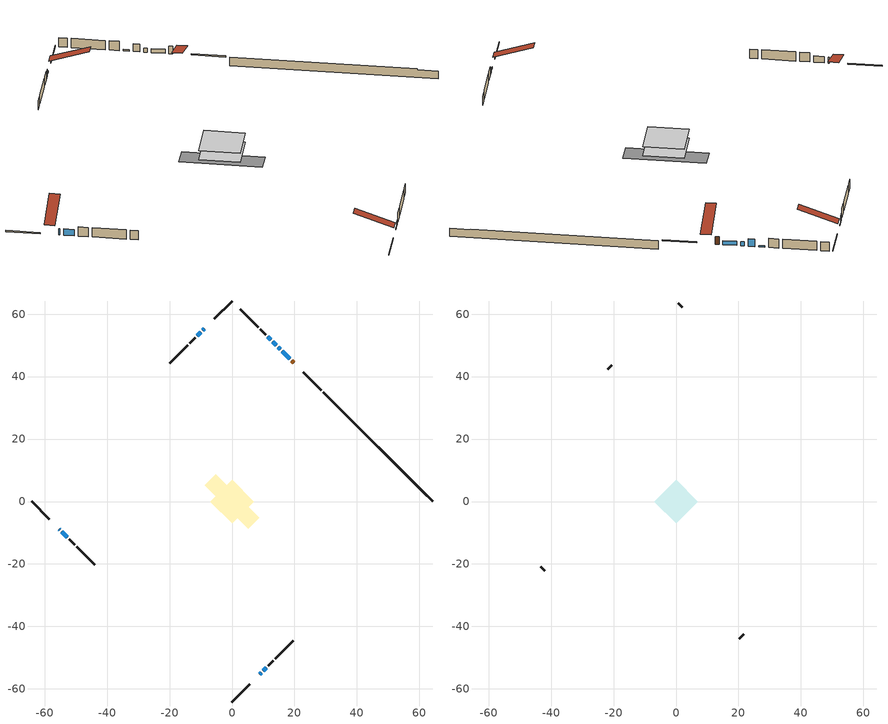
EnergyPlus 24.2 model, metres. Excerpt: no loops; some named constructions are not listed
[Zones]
conditioned space
 floor adiabatic (AdiabaticFloorConstruction): -6.98,0 0,6.98 6.98,0 0,-6.98 z0.29
 floor foundation (Slab1 construction): -8.73,5.25 -5.25,8.73 8.73,-5.25 5.25,-8.73 z-2
 wall outside (RimJoist1 construction): 0,-64.2 5.76,-58.44 / -64.2,0 -58.44,-5.76 / 0,64.2 -5.76,58.44 / 28.63,35.57 22.87,41.33 z0.29:0.59
 wall outside (AdiabaticWallConstruction 1): 19.77,44.44 19.1,45.1 z0.29:2.32
 wall outside (AdiabaticWallConstruction): -55.34,-8.87 -55.16,-9.05 z0.29:1.92; -8.86,55.34 -9.37,54.83 / 8.86,-55.34 9.37,-54.83 / 12.45,51.75 11.44,52.76 z0.29:0.65; 18.44,45.76 16.15,48.06 / 15.49,48.72 14.84,49.36 / 10.03,-54.18 10.89,-53.32 z0.29:1.36; 14.19,50.02 13.11,51.1 z0.29:2.32; -10.03,54.18 -11.1,53.1 / -54.5,-9.7 -52.78,-11.43 z0.29:1.97
 wall outside (Wall1 construction): 11.55,-52.66 13.27,-50.93 / -52.12,-12.08 -50.4,-13.81 / -11.76,52.44 -13.49,50.72 / 10.79,53.42 9.06,55.14 z0.29:2.73
 wall outside (Wall2 construction): 13.93,-50.28 19.65,-44.55 / -49.74,-14.47 -44.02,-20.19 / -14.14,50.06 -19.87,44.34 / 8.41,55.8 2.68,61.52 z0.29:2.73
 wall foundation (FoundationWall1 construction): 29.29,34.91,-2 29.29,34.91,0.29 60.71,3.49,0.29 60.71,3.49,0.08 64.2,0,0.08 64.2,0,-2
 window (WindowConstruction 6): -55.34,-8.87 -55.16,-9.04 z0.29:1.91
 window (WindowConstruction 8): -8.87,55.34 -9.37,54.84 z0.29:0.65
 window (WindowConstruction 9): 8.87,-55.34 9.37,-54.84 z0.29:0.65
 window (WindowConstruction): 18.44,45.76 16.15,48.06 z0.29:1.36
 window (WindowConstruction 1): 15.49,48.72 14.84,49.36 z0.29:1.36
 window (WindowConstruction 2): 14.19,50.02 13.11,51.1 z0.29:2.32
 window (WindowConstruction 3): -10.03,54.18 -11.1,53.1 z0.29:1.97
 window (WindowConstruction 4): 10.03,-54.18 10.89,-53.32 z0.29:1.36
 window (WindowConstruction 5): -54.5,-9.7 -52.78,-11.43 z0.29:1.97
 window (WindowConstruction 7): 12.45,51.75 11.44,52.76 z0.29:0.65
 door (Door): 19.77,44.44 19.1,45.1 z0.29:2.32
 ceiling adiabatic (AdiabaticFloorConstruction): 0,-6.98 6.98,0 0,6.98 -6.98,0 z0.29
attic - vented
 floor to conditioned space (Floor1 construction Reversed): -6.98,0 0,6.98 6.98,0 0,-6.98 z2.73
 wall outside (Wall3 construction): 20.31,-43.9 21.68,-42.53 / -43.36,-20.84 -41.99,-22.21 / -20.52,43.68 -21.89,42.31 / 2.03,62.18 0.66,63.55 z0.29:2.73
 roof outside (Roof1 construction): 8.21,-56,2.73 1.41,-49.2,5.93 -0.38,-50.99,5.93 6.42,-57.79,2.73; -56,-8.21,2.73 -49.2,-1.41,5.93 -50.99,0.38,5.93 -57.79,-6.42,2.73; -8.21,56,2.73 -1.41,49.2,5.93 0.38,50.99,5.93 -6.42,57.79,2.73; 20.42,43.78,2.73 13.63,36.99,5.93 15.42,35.19,5.93 22.21,41.99,2.73
[Material] Roughness=Rough; Thermal Absorptance=0.9
Name | Thickness {m} | Conductivity {W/m-K} | Density {kg/m3} | Specific Heat {J/kg-K} | Solar Absorptance | Visible Absorptance
ceiling loosefill ins | 0.0846667 | 0.0480833 | 16.02 | 1046.75 | 0.7 | 0.7
ceiling stud and cavity | 0.1397 | 0.112058 | 65.682 | 1177.47 | 0.7 | 0.7
gypsum board | 0.0127 | 0.160291 | 801 | 837.4 | 0.6 | 0.6
[Construction]
Floor1 construction: ceiling loosefill ins, ceiling stud and cavity, gypsum board
[EnergyManagementSystem:OutputVariable] Type of Data in Variable=Summed; Update Frequency=ZoneTimestep
Name | EMS Variable | EMS Program or Subroutine | Units
loads_htg_tot_peakload_outvar; loads_htg_tot_annual_outvar; Energy Management System Output Variable 1; Energy Management System Output Variable 45 | loads_htg_tot | total_loads_program | J
loads_clg_tot_peakload_outvar; loads_clg_tot_annual_outvar; Energy Management System Output Variable 2; Energy Management System Output Variable 46 | loads_clg_tot | total_loads_program | J
htg_unmet_hours_annual_outvar; Energy Management System Output Variable 3 | htg_unmet_hours | unmet_hours_program | hr
clg_unmet_hours_annual_outvar; Energy Management System Output Variable 4 | clg_unmet_hours | unmet_hours_program | hr
loads_htg_roofs_annual_outvar; Energy Management System Output Variable 5 | loads_htg_roofs | component_loads_program | J
loads_htg_ceilings_annual_outvar; Energy Management System Output Variable 6 | loads_htg_ceilings | component_loads_program | J
loads_htg_walls_annual_outvar; Energy Management System Output Variable 7 | loads_htg_walls | component_loads_program | J
loads_htg_rim_joists_annual_outvar; Energy Management System Output Variable 8 | loads_htg_rim_joists | component_loads_program | J
loads_htg_foundation_walls_annual_outvar; Energy Management System Output Variable 9 | loads_htg_foundation_walls | component_loads_program | J
loads_htg_doors_annual_outvar; Energy Management System Output Variable 10 | loads_htg_doors | component_loads_program | J
loads_htg_windows_conduction_annual_outvar; Energy Management System Output Variable 11 | loads_htg_windows_conduction | component_loads_program | J
loads_htg_windows_solar_annual_outvar; Energy Management System Output Variable 12 | loads_htg_windows_solar | component_loads_program | J
loads_htg_skylights_conduction_annual_outvar; Energy Management System Output Variable 13 | loads_htg_skylights_conduction | component_loads_program | J
loads_htg_skylights_solar_annual_outvar; Energy Management System Output Variable 14 | loads_htg_skylights_solar | component_loads_program | J
loads_htg_floors_annual_outvar; Energy Management System Output Variable 15 | loads_htg_floors | component_loads_program | J
loads_htg_slabs_annual_outvar; Energy Management System Output Variable 16 | loads_htg_slabs | component_loads_program | J
loads_htg_internal_mass_annual_outvar; Energy Management System Output Variable 17 | loads_htg_internal_mass | component_loads_program | J
loads_htg_infil_annual_outvar; Energy Management System Output Variable 18 | loads_htg_infil | component_loads_program | J
loads_htg_natvent_annual_outvar; Energy Management System Output Variable 19 | loads_htg_natvent | component_loads_program | J
loads_htg_mechvent_annual_outvar; Energy Management System Output Variable 20 | loads_htg_mechvent | component_loads_program | J
loads_htg_whf_annual_outvar; Energy Management System Output Variable 21 | loads_htg_whf | component_loads_program | J
loads_htg_ducts_annual_outvar; Energy Management System Output Variable 22 | loads_htg_ducts | component_loads_program | J
loads_htg_intgains_annual_outvar; Energy Management System Output Variable 23 | loads_htg_intgains | component_loads_program | J
loads_htg_lighting_annual_outvar; Energy Management System Output Variable 24 | loads_htg_lighting | component_loads_program | J
loads_clg_roofs_annual_outvar; Energy Management System Output Variable 25 | loads_clg_roofs | component_loads_program | J
loads_clg_ceilings_annual_outvar; Energy Management System Output Variable 26 | loads_clg_ceilings | component_loads_program | J
loads_clg_walls_annual_outvar; Energy Management System Output Variable 27 | loads_clg_walls | component_loads_program | J
loads_clg_rim_joists_annual_outvar; Energy Management System Output Variable 28 | loads_clg_rim_joists | component_loads_program | J
loads_clg_foundation_walls_annual_outvar; Energy Management System Output Variable 29 | loads_clg_foundation_walls | component_loads_program | J
loads_clg_doors_annual_outvar; Energy Management System Output Variable 30 | loads_clg_doors | component_loads_program | J
loads_clg_windows_conduction_annual_outvar; Energy Management System Output Variable 31 | loads_clg_windows_conduction | component_loads_program | J
loads_clg_windows_solar_annual_outvar; Energy Management System Output Variable 32 | loads_clg_windows_solar | component_loads_program | J
loads_clg_skylights_conduction_annual_outvar; Energy Management System Output Variable 33 | loads_clg_skylights_conduction | component_loads_program | J
loads_clg_skylights_solar_annual_outvar; Energy Management System Output Variable 34 | loads_clg_skylights_solar | component_loads_program | J
loads_clg_floors_annual_outvar; Energy Management System Output Variable 35 | loads_clg_floors | component_loads_program | J
loads_clg_slabs_annual_outvar; Energy Management System Output Variable 36 | loads_clg_slabs | component_loads_program | J
loads_clg_internal_mass_annual_outvar; Energy Management System Output Variable 37 | loads_clg_internal_mass | component_loads_program | J
loads_clg_infil_annual_outvar; Energy Management System Output Variable 38 | loads_clg_infil | component_loads_program | J
loads_clg_natvent_annual_outvar; Energy Management System Output Variable 39 | loads_clg_natvent | component_loads_program | J
loads_clg_mechvent_annual_outvar; Energy Management System Output Variable 40 | loads_clg_mechvent | component_loads_program | J
loads_clg_whf_annual_outvar; Energy Management System Output Variable 41 | loads_clg_whf | component_loads_program | J
loads_clg_ducts_annual_outvar; Energy Management System Output Variable 42 | loads_clg_ducts | component_loads_program | J
loads_clg_intgains_annual_outvar; Energy Management System Output Variable 43 | loads_clg_intgains | component_loads_program | J
loads_clg_lighting_annual_outvar; Energy Management System Output Variable 44 | loads_clg_lighting | component_loads_program | J
[Schedule:Day:Interval]
interior lighting schedule day 1: No, 01:00, 0.100909, 04:00, 0.0840909, 05:00, 0.0925, 06:00, 0.151364, 07:00, 0.252273, 08:00, 0.319545, 10:00, 0.344773, 11:00, 0.327955, 12:00, 0.311136, 13:00, 0.302727, 14:00, 0.294318, 15:00, 0.311136, 16:00, 0.344773, 17:00, 0.420455, 18:00, 0.546591, 19:00, 0.723182, 20:00, 0.891364, 21:00, 0.925, 22:00, 0.664318, 23:00, 0.336364, 24:00, 0.151364
interior lighting schedule day 2: No, 01:00, 0.0927273, 04:00, 0.0772727, 05:00, 0.085, 06:00, 0.139091, 07:00, 0.231818, 08:00, 0.293636, 10:00, 0.316818, 11:00, 0.301364, 12:00, 0.285909, 13:00, 0.278182, 14:00, 0.270455, 15:00, 0.285909, 16:00, 0.316818, 17:00, 0.386364, 18:00, 0.502273, 19:00, 0.664545, 20:00, 0.819091, 21:00, 0.85, 22:00, 0.610455, 23:00, 0.309091, 24:00, 0.139091
interior lighting schedule day 3: No, 01:00, 0.0845455, 04:00, 0.0704545, 05:00, 0.0775, 06:00, 0.126818, 07:00, 0.211364, 08:00, 0.267727, 10:00, 0.288864, 11:00, 0.274773, 12:00, 0.260682, 13:00, 0.253636, 14:00, 0.246591, 15:00, 0.260682, 16:00, 0.288864, 17:00, 0.352273, 18:00, 0.457955, 19:00, 0.605909, 20:00, 0.746818, 21:00, 0.775, 22:00, 0.556591, 23:00, 0.281818, 24:00, 0.126818
interior lighting schedule day 4: No, 01:00, 0.0763636, 04:00, 0.0636364, 05:00, 0.07, 06:00, 0.114545, 07:00, 0.190909, 08:00, 0.241818, 10:00, 0.260909, 11:00, 0.248182, 12:00, 0.235455, 13:00, 0.229091, 14:00, 0.222727, 15:00, 0.235455, 16:00, 0.260909, 17:00, 0.318182, 18:00, 0.413636, 19:00, 0.547273, 20:00, 0.674545, 21:00, 0.7, 22:00, 0.502727, 23:00, 0.254545, 24:00, 0.114545
interior lighting schedule day 5: No, 01:00, 0.0727273, 04:00, 0.0606061, 05:00, 0.0666667, 06:00, 0.109091, 07:00, 0.181818, 08:00, 0.230303, 10:00, 0.248485, 11:00, 0.236364, 12:00, 0.224242, 13:00, 0.218182, 14:00, 0.212121, 15:00, 0.224242, 16:00, 0.248485, 17:00, 0.30303, 18:00, 0.393939, 19:00, 0.521212, 20:00, 0.642424, 21:00, 0.666667, 22:00, 0.478788, 23:00, 0.242424, 24:00, 0.109091
interior lighting schedule day 6: No, 01:00, 0.0745455, 04:00, 0.0621212, 05:00, 0.0683333, 06:00, 0.111818, 07:00, 0.186364, 08:00, 0.236061, 10:00, 0.254697, 11:00, 0.242273, 12:00, 0.229848, 13:00, 0.223636, 14:00, 0.217424, 15:00, 0.229848, 16:00, 0.254697, 17:00, 0.310606, 18:00, 0.403788, 19:00, 0.534242, 20:00, 0.658485, 21:00, 0.683333, 22:00, 0.490758, 23:00, 0.248485, 24:00, 0.111818
interior lighting schedule day 7: No, 01:00, 0.08, 04:00, 0.0666667, 05:00, 0.0733333, 06:00, 0.12, 07:00, 0.2, 08:00, 0.253333, 10:00, 0.273333, 11:00, 0.26, 12:00, 0.246667, 13:00, 0.24, 14:00, 0.233333, 15:00, 0.246667, 16:00, 0.273333, 17:00, 0.333333, 18:00, 0.433333, 19:00, 0.573333, 20:00, 0.706667, 21:00, 0.733333, 22:00, 0.526667, 23:00, 0.266667, 24:00, 0.12
interior lighting schedule day 8: No, 01:00, 0.0890909, 04:00, 0.0742424, 05:00, 0.0816667, 06:00, 0.133636, 07:00, 0.222727, 08:00, 0.282121, 10:00, 0.304394, 11:00, 0.289545, 12:00, 0.274697, 13:00, 0.267273, 14:00, 0.259848, 15:00, 0.274697, 16:00, 0.304394, 17:00, 0.371212, 18:00, 0.482576, 19:00, 0.638485, 20:00, 0.78697, 21:00, 0.816667, 22:00, 0.586515, 23:00, 0.29697, 24:00, 0.133636
interior lighting schedule day 9: No, 01:00, 0.0972727, 04:00, 0.0810606, 05:00, 0.0891667, 06:00, 0.145909, 07:00, 0.243182, 08:00, 0.30803, 10:00, 0.332348, 11:00, 0.316136, 12:00, 0.299924, 13:00, 0.291818, 14:00, 0.283712, 15:00, 0.299924, 16:00, 0.332348, 17:00, 0.405303, 18:00, 0.526894, 19:00, 0.697121, 20:00, 0.859242, 21:00, 0.891667, 22:00, 0.640379, 23:00, 0.324242, 24:00, 0.145909
interior lighting schedule day 10: No, 01:00, 0.105455, 04:00, 0.0878788, 05:00, 0.0966667, 06:00, 0.158182, 07:00, 0.263636, 08:00, 0.333939, 10:00, 0.360303, 11:00, 0.342727, 12:00, 0.325152, 13:00, 0.316364, 14:00, 0.307576, 15:00, 0.325152, 16:00, 0.360303, 17:00, 0.439394, 18:00, 0.571212, 19:00, 0.755758, 20:00, 0.931515, 21:00, 0.966667, 22:00, 0.694242, 23:00, 0.351515, 24:00, 0.158182
interior lighting schedule day 11: No, 01:00, 0.109091, 04:00, 0.0909091, 05:00, 0.1, 06:00, 0.163636, 07:00, 0.272727, 08:00, 0.345455, 10:00, 0.372727, 11:00, 0.354545, 12:00, 0.336364, 13:00, 0.327273, 14:00, 0.318182, 15:00, 0.336364, 16:00, 0.372727, 17:00, 0.454545, 18:00, 0.590909, 19:00, 0.781818, 20:00, 0.963636, 21:00, 1, 22:00, 0.718182, 23:00, 0.363636, 24:00, 0.163636
occupants schedule day: No, 05:00, 0.426829, 06:00, 0.719512, 07:00, 1, 08:00, 0.670732, 09:00, 0.329268, 14:00, 0.170732, 15:00, 0.231707, 16:00, 0.329268, 17:00, 0.5, 18:00, 0.670732, 19:00, 0.829268, 21:00, 1, 22:00, 0.853659, 23:00, 0.646341, 24:00, 0.426829
occupants schedule default day; clothes dryer schedule default day; cooking range schedule default day; mech vent range fan 0 schedule default day; misc plug loads schedule default day; general water use schedule default day; clothes dryer exhaust 0 schedule default day; cooling season schedule day; cooling season schedule day 2; cooling season schedule default day; exterior lighting schedule default day; natural vent schedule default day: No, 24:00, 0
clothes dryer schedule day; clothes dryer exhaust 0 schedule day: No, 01:00, 0.123457, 02:00, 0.0740741, 03:00, 0.0493827, 04:00, 0.0246914, 05:00, 0.0493827, 06:00, 0.0740741, 07:00, 0.197531, 08:00, 0.395062, 09:00, 0.592593, 10:00, 0.839506, 11:00, 0.962963, 12:00, 1, 13:00, 0.91358, 14:00, 0.82716, 15:00, 0.716049, 16:00, 0.753086, 17:00, 0.679012, 18:00, 0.666667, 20:00, 0.62963, 21:00, 0.641975, 22:00, 0.666667, 23:00, 0.54321, 24:00, 0.296296
cooking range schedule day: No, 05:00, 0.0597015, 06:00, 0.11194, 07:00, 0.171642, 08:00, 0.291045, 11:00, 0.343284, 12:00, 0.402985, 13:00, 0.462687, 14:00, 0.343284, 15:00, 0.291045, 16:00, 0.402985, 17:00, 0.567164, 18:00, 1, 19:00, 0.850746, 20:00, 0.432836, 21:00, 0.291045, 22:00, 0.231343, 23:00, 0.171642, 24:00, 0.11194
mech vent range fan 0 schedule day: No, 18:00, 0, 19:00, 1, 20:00, 0.2, 24:00, 0
misc plug loads schedule day: No, 06:00, 0.705882, 07:00, 0.745098, 08:00, 0.803922, 15:00, 0.823529, 16:00, 0.862745, 17:00, 0.921569, 18:00, 0.980392, 19:00, 1, 20:00, 0.980392, 21:00, 0.941176, 22:00, 0.862745, 23:00, 0.784314, 24:00, 0.72549
general water use schedule day: No, 01:00, 0.315068, 03:00, 0.287671, 04:00, 0.342466, 05:00, 0.369863, 06:00, 0.520548, 07:00, 0.60274, 08:00, 0.534247, 10:00, 0.506849, 11:00, 0.465753, 14:00, 0.479452, 15:00, 0.534247, 16:00, 0.589041, 17:00, 0.69863, 18:00, 0.876712, 19:00, 0.890411, 20:00, 0.986301, 21:00, 1, 22:00, 0.863014, 23:00, 0.616438, 24:00, 0.465753
cooling season schedule day 1: No, 24:00, 1
exterior lighting schedule day: No, 01:00, 0.566667, 03:00, 0.524167, 05:00, 0.495833, 06:00, 0.5525, 07:00, 0.623333, 08:00, 0.580833, 09:00, 0.439167, 10:00, 0.354167, 12:00, 0.34, 13:00, 0.354167, 14:00, 0.396667, 15:00, 0.425, 16:00, 0.495833, 17:00, 0.623333, 18:00, 0.793333, 19:00, 0.906667, 20:00, 0.963333, 21:00, 0.991667, 22:00, 0.920833, 23:00, 0.793333, 24:00, 0.665833
exterior lighting schedule day 1: No, 01:00, 0.528571, 03:00, 0.488929, 05:00, 0.4625, 06:00, 0.515357, 07:00, 0.581429, 08:00, 0.541786, 09:00, 0.409643, 10:00, 0.330357, 12:00, 0.317143, 13:00, 0.330357, 14:00, 0.37, 15:00, 0.396429, 16:00, 0.4625, 17:00, 0.581429, 18:00, 0.74, 19:00, 0.845714, 20:00, 0.898571, 21:00, 0.925, 22:00, 0.858929, 23:00, 0.74, 24:00, 0.621071
exterior lighting schedule day 10: No, 01:00, 0.552381, 03:00, 0.510952, 05:00, 0.483333, 06:00, 0.538571, 07:00, 0.607619, 08:00, 0.56619, 09:00, 0.428095, 10:00, 0.345238, 12:00, 0.331429, 13:00, 0.345238, 14:00, 0.386667, 15:00, 0.414286, 16:00, 0.483333, 17:00, 0.607619, 18:00, 0.773333, 19:00, 0.88381, 20:00, 0.939048, 21:00, 0.966667, 22:00, 0.897619, 23:00, 0.773333, 24:00, 0.649048
exterior lighting schedule day 11: No, 01:00, 0.571429, 03:00, 0.528571, 05:00, 0.5, 06:00, 0.557143, 07:00, 0.628571, 08:00, 0.585714, 09:00, 0.442857, 10:00, 0.357143, 12:00, 0.342857, 13:00, 0.357143, 14:00, 0.4, 15:00, 0.428571, 16:00, 0.5, 17:00, 0.628571, 18:00, 0.8, 19:00, 0.914286, 20:00, 0.971429, 21:00, 1, 22:00, 0.928571, 23:00, 0.8, 24:00, 0.671429
exterior lighting schedule day 2: No, 01:00, 0.485714, 03:00, 0.449286, 05:00, 0.425, 06:00, 0.473571, 07:00, 0.534286, 08:00, 0.497857, 09:00, 0.376429, 10:00, 0.303571, 12:00, 0.291429, 13:00, 0.303571, 14:00, 0.34, 15:00, 0.364286, 16:00, 0.425, 17:00, 0.534286, 18:00, 0.68, 19:00, 0.777143, 20:00, 0.825714, 21:00, 0.85, 22:00, 0.789286, 23:00, 0.68, 24:00, 0.570714
exterior lighting schedule day 3: No, 01:00, 0.442857, 03:00, 0.409643, 05:00, 0.3875, 06:00, 0.431786, 07:00, 0.487143, 08:00, 0.453929, 09:00, 0.343214, 10:00, 0.276786, 12:00, 0.265714, 13:00, 0.276786, 14:00, 0.31, 15:00, 0.332143, 16:00, 0.3875, 17:00, 0.487143, 18:00, 0.62, 19:00, 0.708571, 20:00, 0.752857, 21:00, 0.775, 22:00, 0.719643, 23:00, 0.62, 24:00, 0.520357
exterior lighting schedule day 4: No, 01:00, 0.4, 03:00, 0.37, 05:00, 0.35, 06:00, 0.39, 07:00, 0.44, 08:00, 0.41, 09:00, 0.31, 10:00, 0.25, 12:00, 0.24, 13:00, 0.25, 14:00, 0.28, 15:00, 0.3, 16:00, 0.35, 17:00, 0.44, 18:00, 0.56, 19:00, 0.64, 20:00, 0.68, 21:00, 0.7, 22:00, 0.65, 23:00, 0.56, 24:00, 0.47
exterior lighting schedule day 5: No, 01:00, 0.380952, 03:00, 0.352381, 05:00, 0.333333, 06:00, 0.371429, 07:00, 0.419048, 08:00, 0.390476, 09:00, 0.295238, 10:00, 0.238095, 12:00, 0.228571, 13:00, 0.238095, 14:00, 0.266667, 15:00, 0.285714, 16:00, 0.333333, 17:00, 0.419048, 18:00, 0.533333, 19:00, 0.609524, 20:00, 0.647619, 21:00, 0.666667, 22:00, 0.619048, 23:00, 0.533333, 24:00, 0.447619
exterior lighting schedule day 6: No, 01:00, 0.390476, 03:00, 0.36119, 05:00, 0.341667, 06:00, 0.380714, 07:00, 0.429524, 08:00, 0.400238, 09:00, 0.302619, 10:00, 0.244048, 12:00, 0.234286, 13:00, 0.244048, 14:00, 0.273333, 15:00, 0.292857, 16:00, 0.341667, 17:00, 0.429524, 18:00, 0.546667, 19:00, 0.624762, 20:00, 0.66381, 21:00, 0.683333, 22:00, 0.634524, 23:00, 0.546667, 24:00, 0.45881
exterior lighting schedule day 7: No, 01:00, 0.419048, 03:00, 0.387619, 05:00, 0.366667, 06:00, 0.408571, 07:00, 0.460952, 08:00, 0.429524, 09:00, 0.324762, 10:00, 0.261905, 12:00, 0.251429, 13:00, 0.261905, 14:00, 0.293333, 15:00, 0.314286, 16:00, 0.366667, 17:00, 0.460952, 18:00, 0.586667, 19:00, 0.670476, 20:00, 0.712381, 21:00, 0.733333, 22:00, 0.680952, 23:00, 0.586667, 24:00, 0.492381
exterior lighting schedule day 8: No, 01:00, 0.466667, 03:00, 0.431667, 05:00, 0.408333, 06:00, 0.455, 07:00, 0.513333, 08:00, 0.478333, 09:00, 0.361667, 10:00, 0.291667, 12:00, 0.28, 13:00, 0.291667, 14:00, 0.326667, 15:00, 0.35, 16:00, 0.408333, 17:00, 0.513333, 18:00, 0.653333, 19:00, 0.746667, 20:00, 0.793333, 21:00, 0.816667, 22:00, 0.758333, 23:00, 0.653333, 24:00, 0.548333
exterior lighting schedule day 9: No, 01:00, 0.509524, 03:00, 0.47131, 05:00, 0.445833, 06:00, 0.496786, 07:00, 0.560476, 08:00, 0.522262, 09:00, 0.394881, 10:00, 0.318452, 12:00, 0.305714, 13:00, 0.318452, 14:00, 0.356667, 15:00, 0.382143, 16:00, 0.445833, 17:00, 0.560476, 18:00, 0.713333, 19:00, 0.815238, 20:00, 0.86619, 21:00, 0.891667, 22:00, 0.827976, 23:00, 0.713333, 24:00, 0.59869
[Schedule:Week:Daily]
clothes dryer exhaust 0 schedule Week Rule - Jan1-Dec31: clothes dryer exhaust 0 schedule day, clothes dryer exhaust 0 schedule day, clothes dryer exhaust 0 schedule day, clothes dryer exhaust 0 schedule day, clothes dryer exhaust 0 schedule day, clothes dryer exhaust 0 schedule day, clothes dryer exhaust 0 schedule day, clothes dryer exhaust 0 schedule default day, clothes dryer exhaust 0 schedule default day, clothes dryer exhaust 0 schedule default day, clothes dryer exhaust 0 schedule default day, clothes dryer exhaust 0 schedule default day
cooling season schedule Week Rule - Jan1-May26: cooling season schedule day, cooling season schedule day, cooling season schedule day, cooling season schedule day, cooling season schedule day, cooling season schedule day, cooling season schedule day, cooling season schedule default day, cooling season schedule default day, cooling season schedule default day, cooling season schedule default day, cooling season schedule default day
cooling season schedule Week Rule - May27-Jun2: cooling season schedule day, cooling season schedule day, cooling season schedule day, cooling season schedule day, cooling season schedule day, cooling season schedule day 1, cooling season schedule day 1, cooling season schedule default day, cooling season schedule default day, cooling season schedule default day, cooling season schedule default day, cooling season schedule default day
cooling season schedule Week Rule - Jun3-Sep29: cooling season schedule day 1, cooling season schedule day 1, cooling season schedule day 1, cooling season schedule day 1, cooling season schedule day 1, cooling season schedule day 1, cooling season schedule day 1, cooling season schedule default day, cooling season schedule default day, cooling season schedule default day, cooling season schedule default day, cooling season schedule default day
cooling season schedule Week Rule - Sep30-Oct6: cooling season schedule day 1, cooling season schedule day 2, cooling season schedule day 2, cooling season schedule day 2, cooling season schedule day 2, cooling season schedule day 2, cooling season schedule day 2, cooling season schedule default day, cooling season schedule default day, cooling season schedule default day, cooling season schedule default day, cooling season schedule default day
cooling season schedule Week Rule - Oct7-Dec31: cooling season schedule day 2, cooling season schedule day 2, cooling season schedule day 2, cooling season schedule day 2, cooling season schedule day 2, cooling season schedule day 2, cooling season schedule day 2, cooling season schedule default day, cooling season schedule default day, cooling season schedule default day, cooling season schedule default day, cooling season schedule default day
natural vent schedule Week Rule - Jan1-Dec31: natural vent schedule default day, natural vent schedule default day, natural vent schedule default day, natural vent schedule default day, natural vent schedule default day, natural vent schedule default day, natural vent schedule default day, natural vent schedule default day, natural vent schedule default day, natural vent schedule default day, natural vent schedule default day, natural vent schedule default day
[Schedule:Year]
clothes dryer exhaust 0 schedule: clothes dryer exhaust 0 schedule Week Rule - Jan1-Dec31, 1, 1, 12, 31
cooling season schedule: cooling season schedule Week Rule - Jan1-May26, 1, 1, 5, 26, cooling season schedule Week Rule - May27-Jun2, 5, 27, 6, 2, cooling season schedule Week Rule - Jun3-Sep29, 6, 3, 9, 29, cooling season schedule Week Rule - Sep30-Oct6, 9, 30, 10, 6, cooling season schedule Week Rule - Oct7-Dec31, 10, 7, 12, 31
natural vent schedule: natural vent schedule Week Rule - Jan1-Dec31, 1, 1, 12, 31
